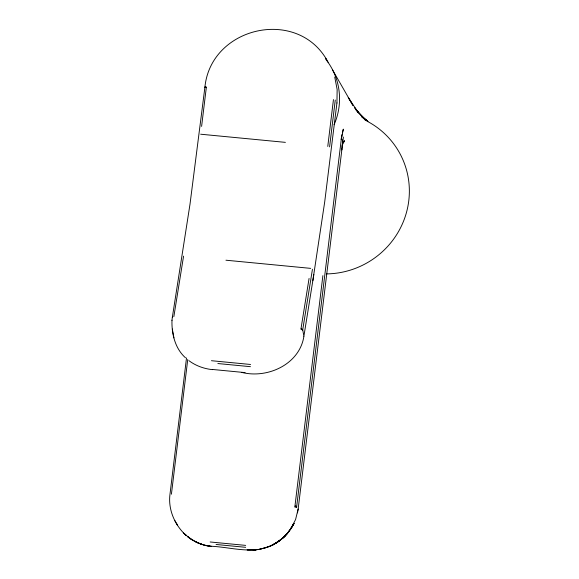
<?xml version="1.0" encoding="UTF-8"?>
<svg xmlns="http://www.w3.org/2000/svg" width="579" height="579" viewBox="0 0 579 579"><rect width="100%" height="100%" fill="white"/><g stroke="black" fill="none" stroke-linecap="round" stroke-linejoin="round"><path stroke-width="0.87" d="M171.985 320.201C171.55 333.736 175.039 348.478 185.519 357.822M341.472 137.245L341.226 139.575L343.34 129.146L342.377 132.757M169.893 494.965C168.156 510.164 175.082 525.594 186.351 535.655M336.949 103.004L337.144 89.477L334.742 77.065M171.97 320.397L172.347 317.133M290.47 529.322L295.565 519.573L298.163 508.984L343.405 137.035M342.746 141.479L342.681 142.05M342.659 142.202L342.146 146.306M326.947 60.151C296.766 7.064 210.582 26.822 204.879 87.472L190.006 204.184L172.347 317.241M201.601 126.403L206.334 87.357M169.973 494.365L186.51 357.96M171.413 494.198L187.748 359.487M327.772 146.436L333.453 99.581M329.589 146.914L335.263 100.058M336.935 102.953L324.689 202.013L312.834 280.743M294.95 506.082L322.887 275.655M296.716 506.509L296.549 507.588L341.407 138.272M342.24 145.669L341.704 149.968L341.827 149.071M342.29 145.235L342.471 143.795M341.697 136.079L341.523 137.397L341.986 134.589M298.156 509.013L297.505 512.878M173.845 316.67L183.572 256.135M300.964 328.901L309.07 278.456M312.45 269.249L302.723 329.784L303.881 336.334L313.832 274.41M303.881 336.45C299.473 364.321 267.664 378.84 241.906 372.456M342.225 145.177L344.534 140.69L343.897 141.906M290.354 529.409C301.109 511.945 286.164 537.334 282.465 538.34M204.879 87.472L206.081 87.335L206.088 86.756L204.959 86.872M289.182 531.052L286.634 534.178M289.305 530.957C284.079 537.978 276.878 543.486 268.743 546.706L271.992 545.309L280.801 539.715M285.259 535.655L278.716 541.336L274.113 544.18M272 545.309C281.285 540.598 289.196 533.071 293.763 523.662C288.914 533.483 280.554 541.379 270.603 545.917M271.978 545.288L274.214 544.115M270.509 545.975L262.938 548.602M259.066 549.391L268.128 546.981L259.971 549.254L255.078 549.905M261.035 549.022C243.991 552.149 226.729 546.699 209.663 546.192M257.054 549.703L247.11 549.833L255.788 549.855L253.081 549.992M200.652 134.212L285.396 142.362M225.948 260.21L310.691 268.367M211.451 360.71L250.562 364.473M217.863 363.54L250.461 366.681M212.5 369.467L245.098 372.601M210.141 541.973L245.67 545.389M216.054 544.477L245.662 547.321M212.587 369.641C204.061 368.816 195.709 365.776 188.848 360.608M187.871 536.914C194.653 542.284 202.997 545.548 211.588 546.417L206.79 545.7M205.654 545.432L209.584 546.163M201.564 544.289L206.761 545.679M203.844 544.969L200.081 543.739M196.028 542.038L201.601 544.311L194.689 541.3M198.242 543.008L190.296 538.673L184.535 533.925L186.452 535.51M192.973 540.337L187.734 536.567M367.962 121.438L361.882 116.951L367.687 121.264L361.68 116.184L366.818 120.866L356.099 109.909M183.478 532.941L184.882 534.33M356.034 109.851L365.458 120.237L360.97 115.235M359.863 114.114L354.666 107.672L358.452 112.854L348.247 97.482L352.929 105.385L332.585 70.001M326.65 59.992L325.521 58.313L328.127 62.221M341.646 138.678L342.797 141.015A11.718 1.571 -84.2 0 1 342.739 141.464M176.472 523.459L177.456 525.16L174.822 520.564M172.325 329.053L173.917 337.875M367.513 121.424A82.587 80.467 -30 0 1 406.581 212.059A82.587 80.467 -30 0 1 326.462 273.903M327.584 61.685A66.187 64.486 -30 0 1 334.112 124.702M326.158 59.803A66.187 64.486 -30 0 1 327.113 61.056M295.21 506.111L295.131 507.182L295.21 506.111M301.225 328.93L301.196 329.465A1.65 0.702 9.9 0 1 302.578 330.175L302.687 329.668A1.65 0.709 9.1 0 0 301.225 328.93M295.941 506.234L295.818 506.763C295.174 505.865 296.918 506.22 296.086 506.828L295.941 506.234"/></g></svg>
